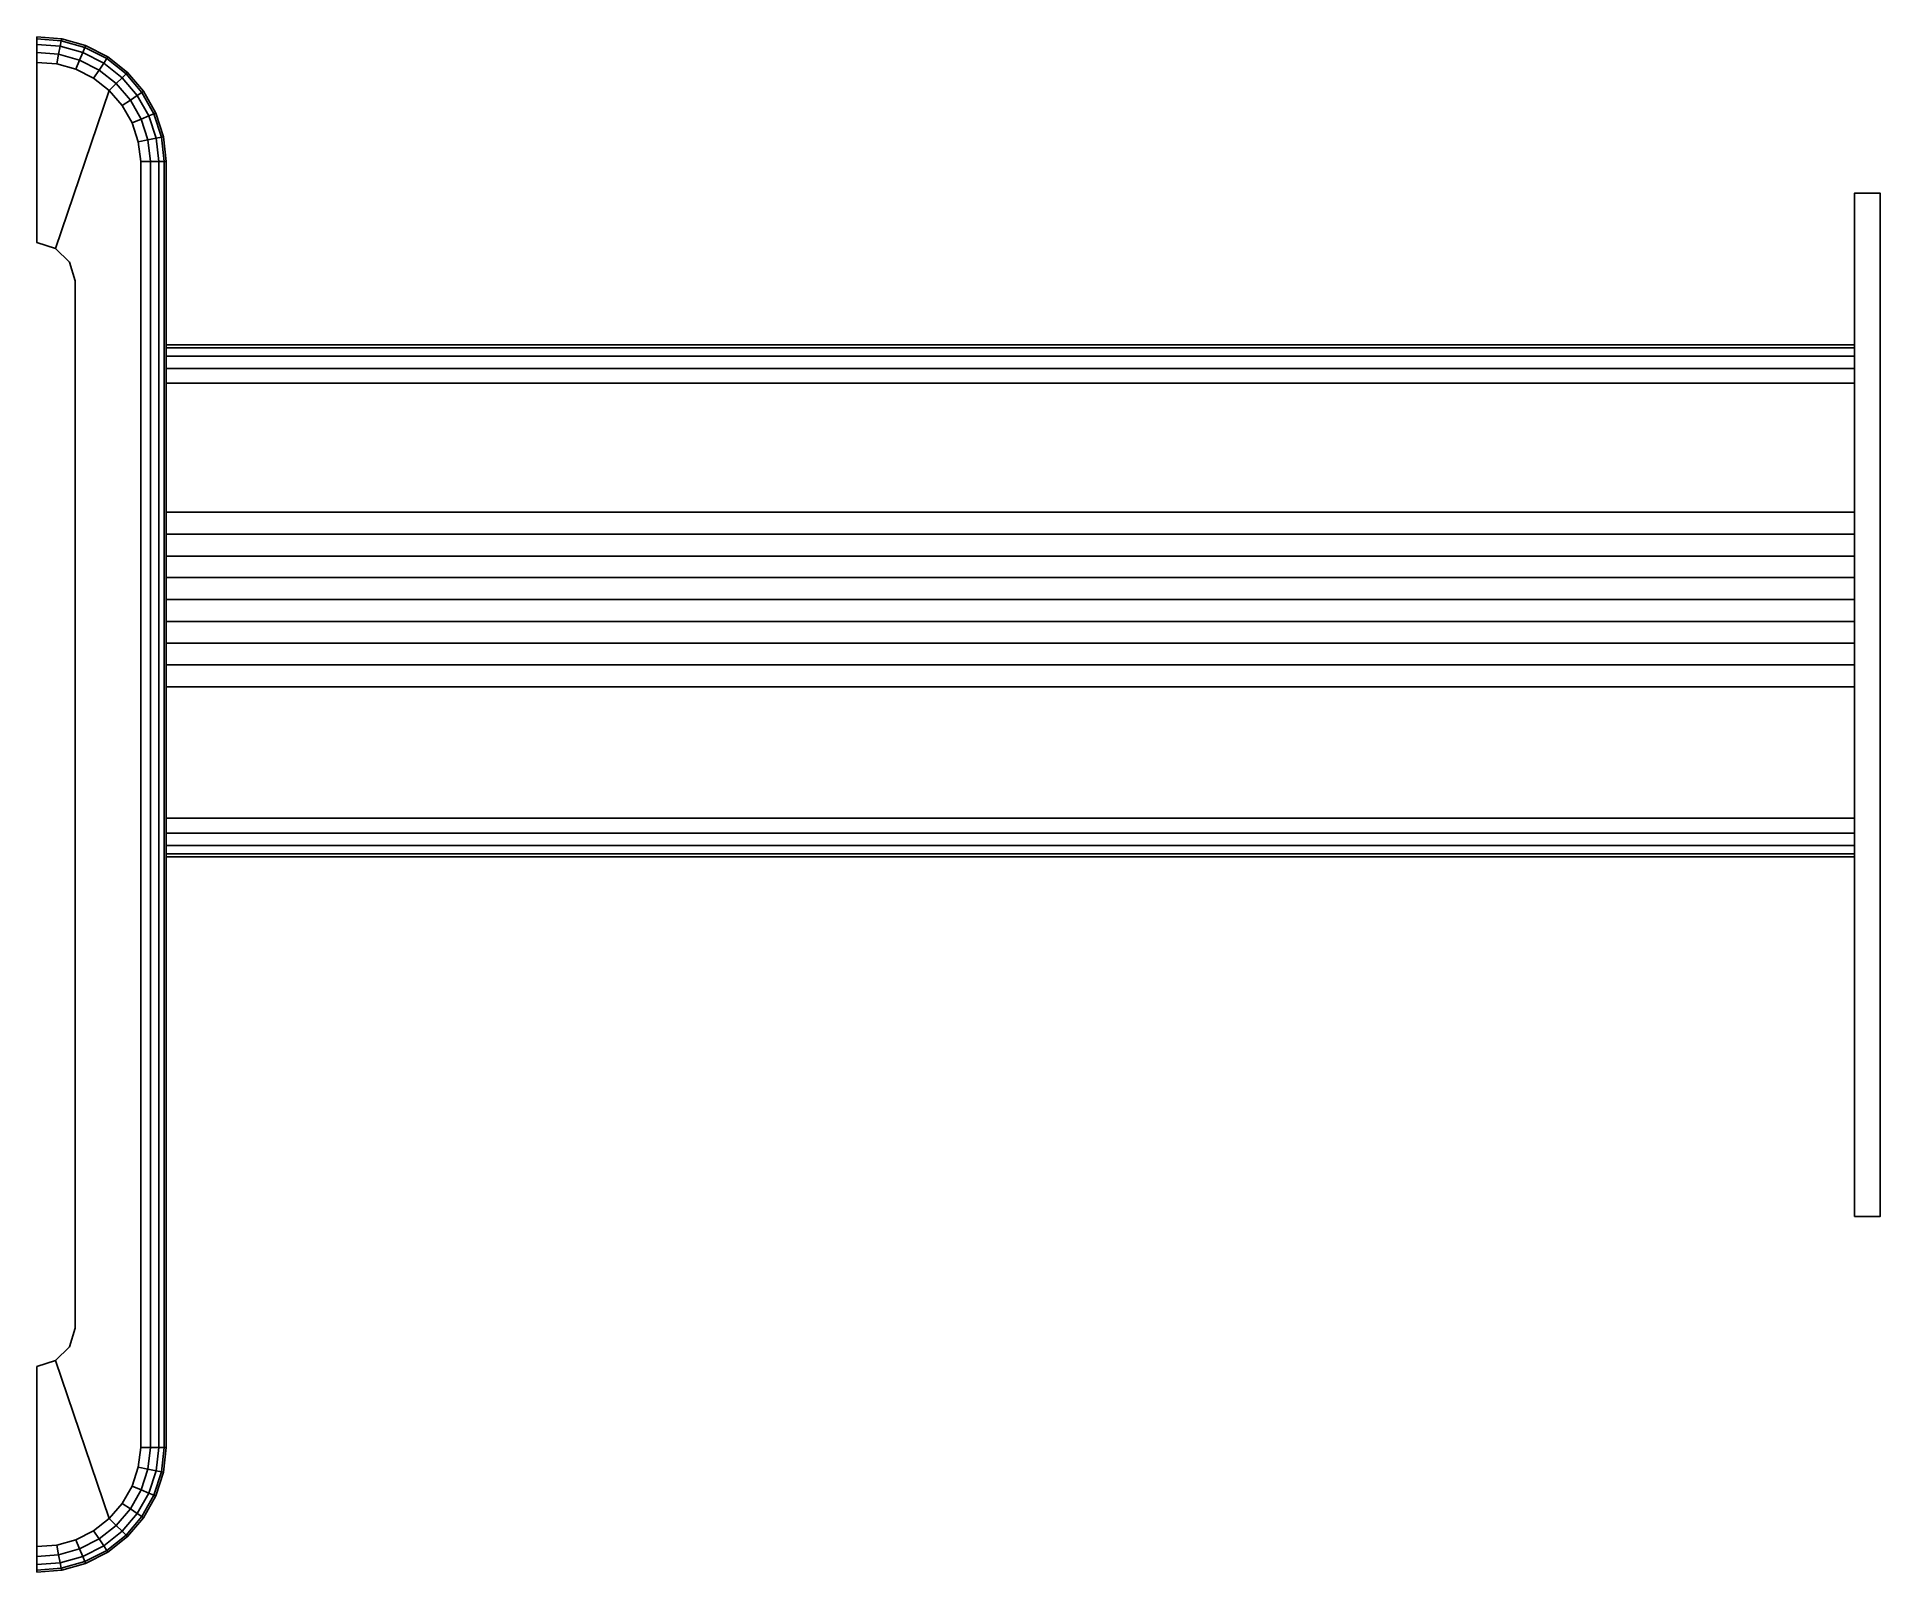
# Model space of a CAD drawing. Extents: x 0 to 720, y -600 to 0.
import ezdxf

# ---------------------------------------------------------------- set-up
doc = ezdxf.new("R2010")
doc.units = 0
doc.header["$MEASUREMENT"] = 0
doc.layers.add('ESTRUTURA', color=253, linetype='CONTINUOUS')

msp = doc.modelspace()

# ---------------------------------------------------------------- linework, layer by layer
at = {"layer": 'ESTRUTURA'}
for points in [[(0, -0.76, 6.18), (0, 0, 10), (9.7, -0.77, 10), (9.55, -1.52, 6.18)], [(0, 0, 10), (0, 0, 70), (9.7, -0.77, 70), (9.7, -0.77, 10)], [(0, -0.76, 73.83), (0, 0, 70), (9.7, -0.77, 70), (9.55, -1.52, 73.83)], [(0, -2.93, 2.93), (0, -0.76, 6.18), (9.55, -1.52, 6.18), (9.13, -3.65, 2.93)], [(0, -2.93, 77.07), (0, -0.76, 73.83), (9.55, -1.52, 73.83), (9.13, -3.65, 77.07)], [(0, -6.17, 0.76), (0, -2.93, 2.93), (9.13, -3.65, 2.93), (8.5, -6.83, 0.76)], [(0, -6.17, 79.24), (0, -2.93, 77.07), (9.13, -3.65, 77.07), (8.5, -6.83, 79.24)], [(0, -10), (0, -6.17, 0.76), (8.5, -6.83, 0.76), (7.75, -10.58)], [(0, -10, 80), (0, -6.17, 79.24), (8.5, -6.83, 79.24), (7.75, -10.58, 80)], [(7.75, -10.58), (8.5, -6.83, 0.76), (16.7, -9.13, 0.76), (15.23, -12.66)], [(7.75, -10.58, 80), (8.5, -6.83, 79.24), (16.7, -9.13, 79.24), (15.23, -12.66, 80)], [(8.5, -6.83, 0.76), (9.13, -3.65, 2.93), (17.94, -6.13, 2.93), (16.7, -9.13, 0.76)], [(8.5, -6.83, 79.24), (9.13, -3.65, 77.07), (17.94, -6.13, 77.07), (16.7, -9.13, 79.24)], [(9.13, -3.65, 2.93), (9.55, -1.52, 6.18), (18.77, -4.13, 6.18), (17.94, -6.13, 2.93)], [(9.13, -3.65, 77.07), (9.55, -1.52, 73.83), (18.77, -4.13, 73.83), (17.94, -6.13, 77.07)], [(9.55, -1.52, 6.18), (9.7, -0.77, 10), (19.06, -3.43, 10), (18.77, -4.13, 6.18)], [(9.55, -1.52, 73.83), (9.7, -0.77, 70), (19.06, -3.43, 70), (18.77, -4.13, 73.83)], [(9.7, -0.77, 10), (9.7, -0.77, 70), (19.06, -3.43, 70), (19.06, -3.43, 10)], [(16.7, -9.13, 0.76), (17.94, -6.13, 2.93), (26.1, -10.29, 2.93), (24.3, -12.98, 0.76)], [(16.7, -9.13, 79.24), (17.94, -6.13, 77.07), (26.1, -10.29, 77.07), (24.3, -12.98, 79.24)], [(17.94, -6.13, 2.93), (18.77, -4.13, 6.18), (27.3, -8.48, 6.18), (26.1, -10.29, 2.93)], [(17.94, -6.13, 77.07), (18.77, -4.13, 73.83), (27.3, -8.48, 73.83), (26.1, -10.29, 77.07)], [(18.77, -4.13, 6.18), (19.06, -3.43, 10), (27.73, -7.85, 10), (27.3, -8.48, 6.18)], [(18.77, -4.13, 73.83), (19.06, -3.43, 70), (27.73, -7.85, 70), (27.3, -8.48, 73.83)], [(19.06, -3.43, 10), (19.06, -3.43, 70), (27.73, -7.85, 70), (27.73, -7.85, 10)], [(15.23, -12.66), (16.7, -9.13, 0.76), (24.3, -12.98, 0.76), (22.17, -16.17)], [(15.23, -12.66, 80), (16.7, -9.13, 79.24), (24.3, -12.98, 79.24), (22.17, -16.17, 80)], [(22.17, -16.17), (24.3, -12.98, 0.76), (31, -18.25, 0.76), (28.29, -20.96)], [(22.17, -16.17, 80), (24.3, -12.98, 79.24), (31, -18.25, 79.24), (28.29, -20.96, 80)], [(24.3, -12.98, 0.76), (26.1, -10.29, 2.93), (33.29, -15.96, 2.93), (31, -18.25, 0.76)], [(24.3, -12.98, 79.24), (26.1, -10.29, 77.07), (33.29, -15.96, 77.07), (31, -18.25, 79.24)], [(26.1, -10.29, 2.93), (27.3, -8.48, 6.18), (34.82, -14.42, 6.18), (33.29, -15.96, 2.93)], [(26.1, -10.29, 77.07), (27.3, -8.48, 73.83), (34.82, -14.42, 73.83), (33.29, -15.96, 77.07)], [(27.3, -8.48, 6.18), (27.73, -7.85, 10), (35.36, -13.88, 10), (34.82, -14.42, 6.18)], [(27.3, -8.48, 73.83), (27.73, -7.85, 70), (35.36, -13.88, 70), (34.82, -14.42, 73.83)], [(27.73, -7.85, 10), (27.73, -7.85, 70), (35.36, -13.88, 70), (35.36, -13.88, 10)], [(34.82, -14.42, 6.18), (35.36, -13.88, 10), (41.67, -21.29, 10), (41.04, -21.71, 6.18)], [(34.82, -14.42, 73.83), (35.36, -13.88, 70), (41.67, -21.29, 70), (41.04, -21.71, 73.83)], [(35.36, -13.88, 10), (35.36, -13.88, 70), (41.67, -21.29, 70), (41.67, -21.29, 10)], [(28.29, -20.96), (31, -18.25, 0.76), (36.54, -24.72, 0.76), (33.36, -26.85)], [(28.29, -20.96, 80), (31, -18.25, 79.24), (36.54, -24.72, 79.24), (33.36, -26.85, 80)], [(31, -18.25, 0.76), (33.29, -15.96, 2.93), (39.24, -22.92, 2.93), (36.54, -24.72, 0.76)], [(31, -18.25, 79.24), (33.29, -15.96, 77.07), (39.24, -22.92, 77.07), (36.54, -24.72, 79.24)], [(33.29, -15.96, 2.93), (34.82, -14.42, 6.18), (41.04, -21.71, 6.18), (39.24, -22.92, 2.93)], [(33.29, -15.96, 77.07), (34.82, -14.42, 73.83), (41.04, -21.71, 73.83), (39.24, -22.92, 77.07)], [(41.04, -21.71, 6.18), (41.67, -21.29, 10), (46.42, -29.78, 10), (45.71, -30.08, 6.18)], [(41.04, -21.71, 73.83), (41.67, -21.29, 70), (46.42, -29.78, 70), (45.71, -30.08, 73.83)], [(41.67, -21.29, 10), (41.67, -21.29, 70), (46.42, -29.78, 70), (46.42, -29.78, 10)], [(33.36, -26.85), (36.54, -24.72, 0.76), (40.71, -32.15, 0.76), (37.18, -33.61)], [(33.36, -26.85, 80), (36.54, -24.72, 79.24), (40.71, -32.15, 79.24), (37.18, -33.61, 80)], [(36.54, -24.72, 0.76), (39.24, -22.92, 2.93), (43.71, -30.91, 2.93), (40.71, -32.15, 0.76)], [(36.54, -24.72, 79.24), (39.24, -22.92, 77.07), (43.71, -30.91, 77.07), (40.71, -32.15, 79.24)], [(39.24, -22.92, 2.93), (41.04, -21.71, 6.18), (45.71, -30.08, 6.18), (43.71, -30.91, 2.93)], [(39.24, -22.92, 77.07), (41.04, -21.71, 73.83), (45.71, -30.08, 73.83), (43.71, -30.91, 77.07)], [(37.18, -33.61), (40.71, -32.15, 0.76), (43.36, -40.25, 0.76), (39.61, -40.99)], [(37.18, -33.61, 80), (40.71, -32.15, 79.24), (43.36, -40.25, 79.24), (39.61, -40.99, 80)], [(40.71, -32.15, 0.76), (43.71, -30.91, 2.93), (46.54, -39.61, 2.93), (43.36, -40.25, 0.76)], [(40.71, -32.15, 79.24), (43.71, -30.91, 77.07), (46.54, -39.61, 77.07), (43.36, -40.25, 79.24)], [(43.71, -30.91, 2.93), (45.71, -30.08, 6.18), (48.67, -39.19, 6.18), (46.54, -39.61, 2.93)], [(43.71, -30.91, 77.07), (45.71, -30.08, 73.83), (48.67, -39.19, 73.83), (46.54, -39.61, 77.07)], [(45.71, -30.08, 6.18), (46.42, -29.78, 10), (49.42, -39.04, 10), (48.67, -39.19, 6.18)], [(45.71, -30.08, 73.83), (46.42, -29.78, 70), (49.42, -39.04, 70), (48.67, -39.19, 73.83)], [(46.42, -29.78, 10), (46.42, -29.78, 70), (49.42, -39.04, 70), (49.42, -39.04, 10)], [(39.61, -40.99), (43.36, -40.25, 0.76), (44.38, -48.71, 0.76), (40.55, -48.71)], [(39.61, -40.99, 80), (43.36, -40.25, 79.24), (44.38, -48.71, 79.24), (40.55, -48.71, 80)], [(43.36, -40.25, 0.76), (46.54, -39.61, 2.93), (47.62, -48.71, 2.93), (44.38, -48.71, 0.76)], [(43.36, -40.25, 79.24), (46.54, -39.61, 77.07), (47.62, -48.71, 77.07), (44.38, -48.71, 79.24)], [(46.54, -39.61, 2.93), (48.67, -39.19, 6.18), (49.79, -48.71, 6.18), (47.62, -48.71, 2.93)], [(46.54, -39.61, 77.07), (48.67, -39.19, 73.83), (49.79, -48.71, 73.83), (47.62, -48.71, 77.07)], [(48.67, -39.19, 6.18), (49.42, -39.04, 10), (50.55, -48.71, 10), (49.79, -48.71, 6.18)], [(48.67, -39.19, 73.83), (49.42, -39.04, 70), (50.55, -48.71, 70), (49.79, -48.71, 73.83)], [(49.42, -39.04, 10), (49.42, -39.04, 70), (50.55, -48.71, 70), (50.55, -48.71, 10)], [(40.55, -48.71), (44.38, -48.71, 0.76), (44.38, -551.29, 0.76), (40.55, -551.29)], [(40.55, -48.71, 80), (44.38, -48.71, 79.24), (44.38, -551.29, 79.24), (40.55, -551.29, 80)], [(44.38, -48.71, 0.76), (47.62, -48.71, 2.93), (47.62, -551.29, 2.93), (44.38, -551.29, 0.76)], [(44.38, -48.71, 79.24), (47.62, -48.71, 77.07), (47.62, -551.29, 77.07), (44.38, -551.29, 79.24)], [(47.62, -48.71, 2.93), (49.79, -48.71, 6.18), (49.79, -551.29, 6.18), (47.62, -551.29, 2.93)], [(47.62, -48.71, 77.07), (49.79, -48.71, 73.83), (49.79, -551.29, 73.83), (47.62, -551.29, 77.07)], [(49.79, -48.71, 6.18), (50.55, -48.71, 10), (50.55, -551.29, 10), (49.79, -551.29, 6.18)], [(49.79, -48.71, 73.83), (50.55, -48.71, 70), (50.55, -551.29, 70), (49.79, -551.29, 73.83)], [(50.55, -48.71, 10), (50.55, -48.71, 70), (50.55, -551.29, 70), (50.55, -551.29, 10)], [(710, -461.0526, 55), (710, -461.0526, 25), (710, -61.0526, 25), (710, -61.0526, 55)], [(710, -461.0526, 55), (710, -61.0526, 55), (720, -61.0526, 55), (720, -461.0526, 55)], [(710, -461.0526, 25), (710, -61.0526, 25), (720, -61.0526, 25), (720, -461.0526, 25)], [(710, -61.0526, 55), (710, -61.0526, 25), (720, -61.0526, 25), (720, -61.0526, 55)], [(720, -461.0526, 55), (720, -461.0526, 25), (720, -61.0526, 25), (720, -61.0526, 55)], [(0, -80.4), (0, -80.4, 80), (0, -80.4, 80), (0, -80.4)], [(15, -95.4), (15, -504.6), (15, -504.6, 80), (15, -95.4, 80)], [(50.55, -185.79, 55), (50.55, -135.4, 55), (710, -135.4, 55), (710, -185.79, 55)], [(50.55, -185.79, 25), (50.55, -135.4, 25), (710, -135.4, 25), (710, -185.79, 25)], [(50.55, -194.38, 46.41), (50.55, -185.79, 55), (710, -185.79, 55), (710, -194.38, 46.41)], [(50.55, -194.38, 33.59), (50.55, -185.79, 25), (710, -185.79, 25), (710, -194.38, 33.59)], [(50.55, -202.97, 55), (50.55, -194.38, 46.41), (710, -194.38, 46.41), (710, -202.97, 55)], [(50.55, -202.97, 25), (50.55, -194.38, 33.59), (710, -194.38, 33.59), (710, -202.97, 25)], [(50.55, -211.34, 55), (50.55, -202.97, 55), (710, -202.97, 55), (710, -211.34, 55)], [(50.55, -211.34, 25), (50.55, -202.97, 25), (710, -202.97, 25), (710, -211.34, 25)], [(50.55, -219.93, 46.41), (50.55, -211.34, 55), (710, -211.34, 55), (710, -219.93, 46.41)], [(50.55, -219.93, 33.59), (50.55, -211.34, 25), (710, -211.34, 25), (710, -219.93, 33.59)], [(50.55, -219.93, 33.59), (50.55, -228.52, 25), (710, -228.52, 25), (710, -219.93, 33.59)], [(50.55, -219.93, 46.41), (50.55, -228.52, 55), (710, -228.52, 55), (710, -219.93, 46.41)], [(50.55, -228.52, 25), (50.55, -236.89, 25), (710, -236.89, 25), (710, -228.52, 25)], [(50.55, -228.52, 55), (50.55, -236.89, 55), (710, -236.89, 55), (710, -228.52, 55)], [(50.55, -236.89, 25), (50.55, -245.48, 33.59), (710, -245.48, 33.59), (710, -236.89, 25)], [(50.55, -236.89, 55), (50.55, -245.48, 46.41), (710, -245.48, 46.41), (710, -236.89, 55)], [(50.55, -245.48, 33.59), (50.55, -254.07, 25), (710, -254.07, 25), (710, -245.48, 33.59)], [(50.55, -245.48, 46.41), (50.55, -254.07, 55), (710, -254.07, 55), (710, -245.48, 46.41)], [(50.55, -254.07, 25), (50.55, -305.4, 25), (710, -305.4, 25), (710, -254.07, 25)], [(50.55, -254.07, 55), (50.55, -305.4, 55), (710, -305.4, 55), (710, -254.07, 55)], [(710, -461.0526, 55), (710, -461.0526, 25), (720, -461.0526, 25), (720, -461.0526, 55)], [(0, -519.6), (0, -519.6, 80), (0, -519.6, 80), (0, -519.6)], [(39.61, -559.0099), (43.36, -559.7499, 0.76), (44.38, -551.29, 0.76), (40.55, -551.29)], [(39.61, -559.0099, 80), (43.36, -559.7499, 79.24), (44.38, -551.29, 79.24), (40.55, -551.29, 80)], [(43.36, -559.7499, 0.76), (46.54, -560.39, 2.93), (47.62, -551.29, 2.93), (44.38, -551.29, 0.76)], [(43.36, -559.7499, 79.24), (46.54, -560.39, 77.07), (47.62, -551.29, 77.07), (44.38, -551.29, 79.24)], [(46.54, -560.39, 2.93), (48.67, -560.8099, 6.18), (49.79, -551.29, 6.18), (47.62, -551.29, 2.93)], [(46.54, -560.39, 77.07), (48.67, -560.8099, 73.83), (49.79, -551.29, 73.83), (47.62, -551.29, 77.07)], [(48.67, -560.8099, 6.18), (49.42, -560.96, 10), (50.55, -551.29, 10), (49.79, -551.29, 6.18)], [(48.67, -560.8099, 73.83), (49.42, -560.96, 70), (50.55, -551.29, 70), (49.79, -551.29, 73.83)], [(49.42, -560.96, 10), (49.42, -560.96, 70), (50.55, -551.29, 70), (50.55, -551.29, 10)], [(37.18, -566.39), (40.71, -567.8499, 0.76), (43.36, -559.7499, 0.76), (39.61, -559.0099)], [(37.18, -566.39, 80), (40.71, -567.8499, 79.24), (43.36, -559.7499, 79.24), (39.61, -559.0099, 80)], [(40.71, -567.8499, 0.76), (43.71, -569.09, 2.93), (46.54, -560.39, 2.93), (43.36, -559.7499, 0.76)], [(40.71, -567.8499, 79.24), (43.71, -569.09, 77.07), (46.54, -560.39, 77.07), (43.36, -559.7499, 79.24)], [(43.71, -569.09, 2.93), (45.71, -569.92, 6.18), (48.67, -560.8099, 6.18), (46.54, -560.39, 2.93)], [(43.71, -569.09, 77.07), (45.71, -569.92, 73.83), (48.67, -560.8099, 73.83), (46.54, -560.39, 77.07)], [(45.71, -569.92, 6.18), (46.42, -570.22, 10), (49.42, -560.96, 10), (48.67, -560.8099, 6.18)], [(45.71, -569.92, 73.83), (46.42, -570.22, 70), (49.42, -560.96, 70), (48.67, -560.8099, 73.83)], [(46.42, -570.22, 10), (46.42, -570.22, 70), (49.42, -560.96, 70), (49.42, -560.96, 10)], [(33.36, -573.1499), (36.54, -575.28, 0.76), (40.71, -567.8499, 0.76), (37.18, -566.39)], [(33.36, -573.1499, 80), (36.54, -575.28, 79.24), (40.71, -567.8499, 79.24), (37.18, -566.39, 80)], [(36.54, -575.28, 0.76), (39.24, -577.08, 2.93), (43.71, -569.09, 2.93), (40.71, -567.8499, 0.76)], [(36.54, -575.28, 79.24), (39.24, -577.08, 77.07), (43.71, -569.09, 77.07), (40.71, -567.8499, 79.24)], [(28.29, -579.04), (31, -581.7499, 0.76), (36.54, -575.28, 0.76), (33.36, -573.1499)], [(28.29, -579.04, 80), (31, -581.7499, 79.24), (36.54, -575.28, 79.24), (33.36, -573.1499, 80)], [(31, -581.7499, 0.76), (33.29, -584.04, 2.93), (39.24, -577.08, 2.93), (36.54, -575.28, 0.76)], [(31, -581.7499, 79.24), (33.29, -584.04, 77.07), (39.24, -577.08, 77.07), (36.54, -575.28, 79.24)], [(39.24, -577.08, 2.93), (41.04, -578.29, 6.18), (45.71, -569.92, 6.18), (43.71, -569.09, 2.93)], [(39.24, -577.08, 77.07), (41.04, -578.29, 73.83), (45.71, -569.92, 73.83), (43.71, -569.09, 77.07)], [(41.04, -578.29, 6.18), (41.67, -578.71, 10), (46.42, -570.22, 10), (45.71, -569.92, 6.18)], [(41.04, -578.29, 73.83), (41.67, -578.71, 70), (46.42, -570.22, 70), (45.71, -569.92, 73.83)], [(41.67, -578.71, 10), (41.67, -578.71, 70), (46.42, -570.22, 70), (46.42, -570.22, 10)], [(22.17, -583.83), (24.3, -587.02, 0.76), (31, -581.7499, 0.76), (28.29, -579.04)], [(22.17, -583.83, 80), (24.3, -587.02, 79.24), (31, -581.7499, 79.24), (28.29, -579.04, 80)], [(24.3, -587.02, 0.76), (26.1, -589.71, 2.93), (33.29, -584.04, 2.93), (31, -581.7499, 0.76)], [(24.3, -587.02, 79.24), (26.1, -589.71, 77.07), (33.29, -584.04, 77.07), (31, -581.7499, 79.24)], [(33.29, -584.04, 2.93), (34.82, -585.58, 6.18), (41.04, -578.29, 6.18), (39.24, -577.08, 2.93)], [(33.29, -584.04, 77.07), (34.82, -585.58, 73.83), (41.04, -578.29, 73.83), (39.24, -577.08, 77.07)], [(34.82, -585.58, 6.18), (35.36, -586.1199, 10), (41.67, -578.71, 10), (41.04, -578.29, 6.18)], [(34.82, -585.58, 73.83), (35.36, -586.1199, 70), (41.67, -578.71, 70), (41.04, -578.29, 73.83)], [(35.36, -586.1199, 10), (35.36, -586.1199, 70), (41.67, -578.71, 70), (41.67, -578.71, 10)], [(0, -590), (0, -593.83, 0.76), (8.5, -593.1699, 0.76), (7.75, -589.42)], [(0, -590, 80), (0, -593.83, 79.24), (8.5, -593.1699, 79.24), (7.75, -589.42, 80)], [(7.75, -589.42), (8.5, -593.1699, 0.76), (16.7, -590.8699, 0.76), (15.23, -587.34)], [(7.75, -589.42, 80), (8.5, -593.1699, 79.24), (16.7, -590.8699, 79.24), (15.23, -587.34, 80)], [(15.23, -587.34), (16.7, -590.8699, 0.76), (24.3, -587.02, 0.76), (22.17, -583.83)], [(15.23, -587.34, 80), (16.7, -590.8699, 79.24), (24.3, -587.02, 79.24), (22.17, -583.83, 80)], [(16.7, -590.8699, 0.76), (17.94, -593.8699, 2.93), (26.1, -589.71, 2.93), (24.3, -587.02, 0.76)], [(16.7, -590.8699, 79.24), (17.94, -593.8699, 77.07), (26.1, -589.71, 77.07), (24.3, -587.02, 79.24)], [(17.94, -593.8699, 2.93), (18.77, -595.8699, 6.18), (27.3, -591.52, 6.18), (26.1, -589.71, 2.93)], [(17.94, -593.8699, 77.07), (18.77, -595.8699, 73.83), (27.3, -591.52, 73.83), (26.1, -589.71, 77.07)], [(26.1, -589.71, 2.93), (27.3, -591.52, 6.18), (34.82, -585.58, 6.18), (33.29, -584.04, 2.93)], [(26.1, -589.71, 77.07), (27.3, -591.52, 73.83), (34.82, -585.58, 73.83), (33.29, -584.04, 77.07)], [(27.3, -591.52, 6.18), (27.73, -592.1499, 10), (35.36, -586.1199, 10), (34.82, -585.58, 6.18)], [(27.3, -591.52, 73.83), (27.73, -592.1499, 70), (35.36, -586.1199, 70), (34.82, -585.58, 73.83)], [(27.73, -592.1499, 10), (27.73, -592.1499, 70), (35.36, -586.1199, 70), (35.36, -586.1199, 10)], [(0, -593.83, 0.76), (0, -597.0699, 2.93), (9.13, -596.3499, 2.93), (8.5, -593.1699, 0.76)], [(0, -593.83, 79.24), (0, -597.0699, 77.07), (9.13, -596.3499, 77.07), (8.5, -593.1699, 79.24)], [(0, -597.0699, 2.93), (0, -599.24, 6.18), (9.55, -598.48, 6.18), (9.13, -596.3499, 2.93)], [(0, -597.0699, 77.07), (0, -599.24, 73.83), (9.55, -598.48, 73.83), (9.13, -596.3499, 77.07)], [(8.5, -593.1699, 0.76), (9.13, -596.3499, 2.93), (17.94, -593.8699, 2.93), (16.7, -590.8699, 0.76)], [(8.5, -593.1699, 79.24), (9.13, -596.3499, 77.07), (17.94, -593.8699, 77.07), (16.7, -590.8699, 79.24)], [(9.13, -596.3499, 2.93), (9.55, -598.48, 6.18), (18.77, -595.8699, 6.18), (17.94, -593.8699, 2.93)], [(9.13, -596.3499, 77.07), (9.55, -598.48, 73.83), (18.77, -595.8699, 73.83), (17.94, -593.8699, 77.07)], [(9.55, -598.48, 6.18), (9.7, -599.23, 10), (19.06, -596.5699, 10), (18.77, -595.8699, 6.18)], [(9.55, -598.48, 73.83), (9.7, -599.23, 70), (19.06, -596.5699, 70), (18.77, -595.8699, 73.83)], [(9.7, -599.23, 10), (9.7, -599.23, 70), (19.06, -596.5699, 70), (19.06, -596.5699, 10)], [(18.77, -595.8699, 6.18), (19.06, -596.5699, 10), (27.73, -592.1499, 10), (27.3, -591.52, 6.18)], [(18.77, -595.8699, 73.83), (19.06, -596.5699, 70), (27.73, -592.1499, 70), (27.3, -591.52, 73.83)], [(19.06, -596.5699, 10), (19.06, -596.5699, 70), (27.73, -592.1499, 70), (27.73, -592.1499, 10)], [(0, -599.24, 6.18), (0, -600, 10), (9.7, -599.23, 10), (9.55, -598.48, 6.18)], [(0, -599.24, 73.83), (0, -600, 70), (9.7, -599.23, 70), (9.55, -598.48, 73.83)], [(0, -600, 10), (0, -600, 70), (9.7, -599.23, 70), (9.7, -599.23, 10)]]:
    msp.add_3dface(points, dxfattribs=at)
for points, invisible_edges in [([(0, -10), (0, -80.4), (7.32, -82.67), (7.75, -10.58)], 4), ([(0, -10, 80), (0, -80.4, 80), (7.32, -82.67, 80), (7.75, -10.58, 80)], 4), ([(7.75, -10.58), (15.23, -12.66), (22.17, -16.17), (7.32, -82.67)], 12), ([(7.75, -10.58, 80), (15.23, -12.66, 80), (22.17, -16.17, 80), (7.32, -82.67, 80)], 12), ([(28.29, -20.96), (22.17, -16.17), (7.32, -82.67), (28.29, -20.96)], 2), ([(28.29, -20.96, 80), (22.17, -16.17, 80), (7.32, -82.67, 80), (28.29, -20.96, 80)], 2), ([(37.18, -33.61), (33.36, -26.85), (28.29, -20.96), (7.32, -82.67)], 12), ([(37.18, -33.61, 80), (33.36, -26.85, 80), (28.29, -20.96, 80), (7.32, -82.67, 80)], 12), ([(39.61, -40.99), (12.73, -88.08), (7.32, -82.67), (37.18, -33.61)], 5), ([(39.61, -40.99, 80), (12.73, -88.08, 80), (7.32, -82.67, 80), (37.18, -33.61, 80)], 5), ([(40.55, -48.71), (15, -95.4), (12.73, -88.08), (39.61, -40.99)], 5), ([(40.55, -48.71, 80), (15, -95.4, 80), (12.73, -88.08, 80), (39.61, -40.99, 80)], 5), ([(15, -504.6), (40.55, -551.29), (40.55, -48.71), (15, -95.4)], 5), ([(15, -504.6, 80), (40.55, -551.29, 80), (40.55, -48.71, 80), (15, -95.4, 80)], 5), ([(710, -121.54, 34.26), (710, -121.54, 45.74), (710, -120.4, 40), (710, -121.54, 34.26)], 1), ([(710, -124.79, 50.61), (710, -124.79, 29.4), (710, -121.54, 34.26), (710, -121.54, 45.74)], 5), ([(710, -129.66, 26.15), (710, -129.66, 53.86), (710, -124.79, 50.61), (710, -124.79, 29.4)], 5), ([(710, -135.4, 55), (710, -135.4, 25), (710, -129.66, 26.15), (710, -129.66, 53.86)], 5), ([(710, -135.4, 25), (710, -135.4, 55), (710, -185.79, 55), (710, -185.79, 25)], 5), ([(710, -185.79, 55), (710, -185.79, 25), (710, -194.38, 33.59), (710, -194.38, 46.41)], 5), ([(710, -194.38, 33.59), (710, -194.38, 46.41), (710, -202.97, 55), (710, -202.97, 25)], 5), ([(710, -202.97, 55), (710, -202.97, 25), (710, -211.34, 25), (710, -211.34, 55)], 5), ([(710, -211.34, 25), (710, -211.34, 55), (710, -219.93, 46.41), (710, -219.93, 33.59)], 5), ([(710, -228.52, 25), (710, -228.52, 55), (710, -219.93, 46.41), (710, -219.93, 33.59)], 5), ([(710, -236.89, 55), (710, -236.89, 25), (710, -228.52, 25), (710, -228.52, 55)], 5), ([(710, -245.48, 33.59), (710, -245.48, 46.41), (710, -236.89, 55), (710, -236.89, 25)], 5), ([(710, -254.07, 55), (710, -254.07, 25), (710, -245.48, 33.59), (710, -245.48, 46.41)], 5), ([(710, -305.4, 25), (710, -305.4, 55), (710, -254.07, 55), (710, -254.07, 25)], 5), ([(710, -305.4, 55), (710, -305.4, 25), (710, -311.14, 26.15), (710, -311.14, 53.86)], 5), ([(710, -311.14, 26.15), (710, -311.14, 53.86), (710, -316.01, 50.61), (710, -316.01, 29.4)], 5), ([(710, -316.01, 50.61), (710, -316.01, 29.4), (710, -319.26, 34.26), (710, -319.26, 45.74)], 5), ([(710, -319.26, 34.26), (710, -319.26, 45.74), (710, -320.4, 40), (710, -319.26, 34.26)], 1), ([(40.55, -551.29), (15, -504.6), (12.73, -511.92), (39.61, -559.0099)], 5), ([(40.55, -551.29, 80), (15, -504.6, 80), (12.73, -511.92, 80), (39.61, -559.0099, 80)], 5), ([(0, -590), (0, -519.6), (7.32, -517.33), (7.75, -589.42)], 4), ([(0, -590, 80), (0, -519.6, 80), (7.32, -517.33, 80), (7.75, -589.42, 80)], 4), ([(39.61, -559.0099), (12.73, -511.92), (7.32, -517.33), (37.18, -566.39)], 5), ([(39.61, -559.0099, 80), (12.73, -511.92, 80), (7.32, -517.33, 80), (37.18, -566.39, 80)], 5), ([(28.29, -579.04), (22.17, -583.83), (7.32, -517.33), (28.29, -579.04)], 2), ([(28.29, -579.04, 80), (22.17, -583.83, 80), (7.32, -517.33, 80), (28.29, -579.04, 80)], 2), ([(37.18, -566.39), (33.36, -573.1499), (28.29, -579.04), (7.32, -517.33)], 12), ([(7.75, -589.42), (15.23, -587.34), (22.17, -583.83), (7.32, -517.33)], 12), ([(7.75, -589.42, 80), (15.23, -587.34, 80), (22.17, -583.83, 80), (7.32, -517.33, 80)], 12), ([(37.18, -566.39, 80), (33.36, -573.1499, 80), (28.29, -579.04, 80), (7.32, -517.33, 80)], 12)]:
    msp.add_3dface(points, dxfattribs=dict(at, invisible_edges=invisible_edges))

# ---------------------------------------------------------------- meshes
mesh = msp.add_polymesh((2, 4), dxfattribs=at)
for k, corner in enumerate([(0, -80.4), (7.32, -82.67), (12.73, -88.08), (15, -95.4), (0, -80.4, 80), (7.32, -82.67, 80), (12.73, -88.08, 80), (15, -95.4, 80)]):
    mesh.set_mesh_vertex(divmod(k, 4), corner)
mesh = msp.add_polymesh((2, 9), dxfattribs=at)
for k, corner in enumerate([(50.55, -135.4, 55), (50.55, -129.66, 53.86), (50.55, -124.79, 50.61), (50.55, -121.54, 45.74), (50.55, -120.4, 40), (50.55, -121.54, 34.26), (50.55, -124.79, 29.4), (50.55, -129.66, 26.15), (50.55, -135.4, 25), (710, -135.4, 55), (710, -129.66, 53.86), (710, -124.79, 50.61), (710, -121.54, 45.74), (710, -120.4, 40), (710, -121.54, 34.26), (710, -124.79, 29.4), (710, -129.66, 26.15), (710, -135.4, 25)]):
    mesh.set_mesh_vertex(divmod(k, 9), corner)
mesh = msp.add_polymesh((2, 9), dxfattribs=at)
for k, corner in enumerate([(50.55, -305.4, 55), (50.55, -311.14, 53.86), (50.55, -316.01, 50.61), (50.55, -319.26, 45.74), (50.55, -320.4, 40), (50.55, -319.26, 34.26), (50.55, -316.01, 29.4), (50.55, -311.14, 26.15), (50.55, -305.4, 25), (710, -305.4, 55), (710, -311.14, 53.86), (710, -316.01, 50.61), (710, -319.26, 45.74), (710, -320.4, 40), (710, -319.26, 34.26), (710, -316.01, 29.4), (710, -311.14, 26.15), (710, -305.4, 25)]):
    mesh.set_mesh_vertex(divmod(k, 9), corner)
mesh = msp.add_polymesh((2, 4), dxfattribs=at)
for k, corner in enumerate([(0, -519.6), (7.32, -517.33), (12.73, -511.92), (15, -504.6), (0, -519.6, 80), (7.32, -517.33, 80), (12.73, -511.92, 80), (15, -504.6, 80)]):
    mesh.set_mesh_vertex(divmod(k, 4), corner)

doc.saveas('drawing.dxf')
